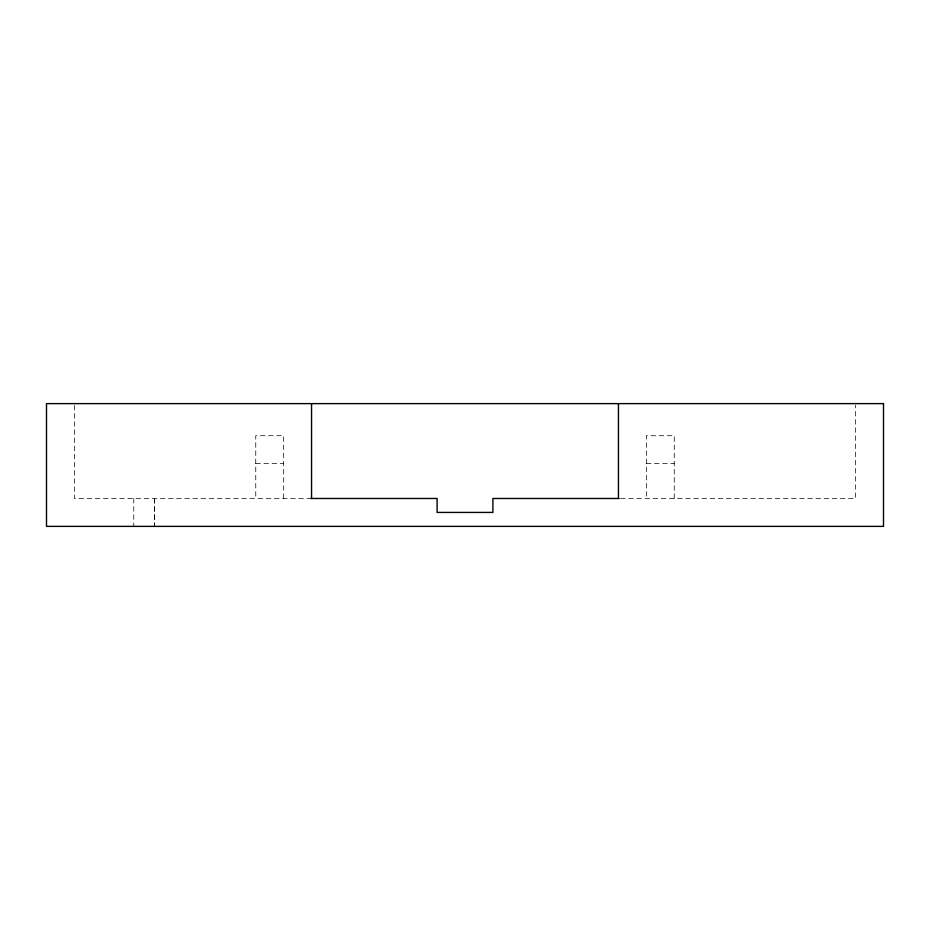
<?xml version="1.0" encoding="UTF-8"?>
<svg xmlns="http://www.w3.org/2000/svg" width="930" height="930" viewBox="0 0 930 930"><rect width="100%" height="100%" fill="white"/><g stroke="black" fill="none" stroke-linecap="round" stroke-linejoin="round"><path stroke-width="0.7" stroke-dasharray="4.65 3.49" d="M255.75 463.605L283.65 463.605M646.35 463.605L674.25 463.605M311.55 498.48L74.4 498.48L74.4 403.62M620.566 498.48L855.6 498.48L855.6 405.062M674.25 498.48L674.25 435.705L646.35 435.705L646.35 498.48M283.65 498.48L283.65 435.705L255.75 435.705L255.75 498.48M154.543 498.48L154.543 526.38M154.531 498.48L154.531 526.38M133.769 498.48L133.769 526.38"/><path stroke-width="1.4" d="M310.876 498.48L437.1 498.48L437.1 512.43L492.9 512.43L492.9 498.48L619.124 498.48M618.45 403.62L618.45 498.48M311.55 403.62L311.55 498.48M883.5 403.62L46.5 403.62L46.5 526.38L883.5 526.38L883.5 403.62"/></g></svg>
